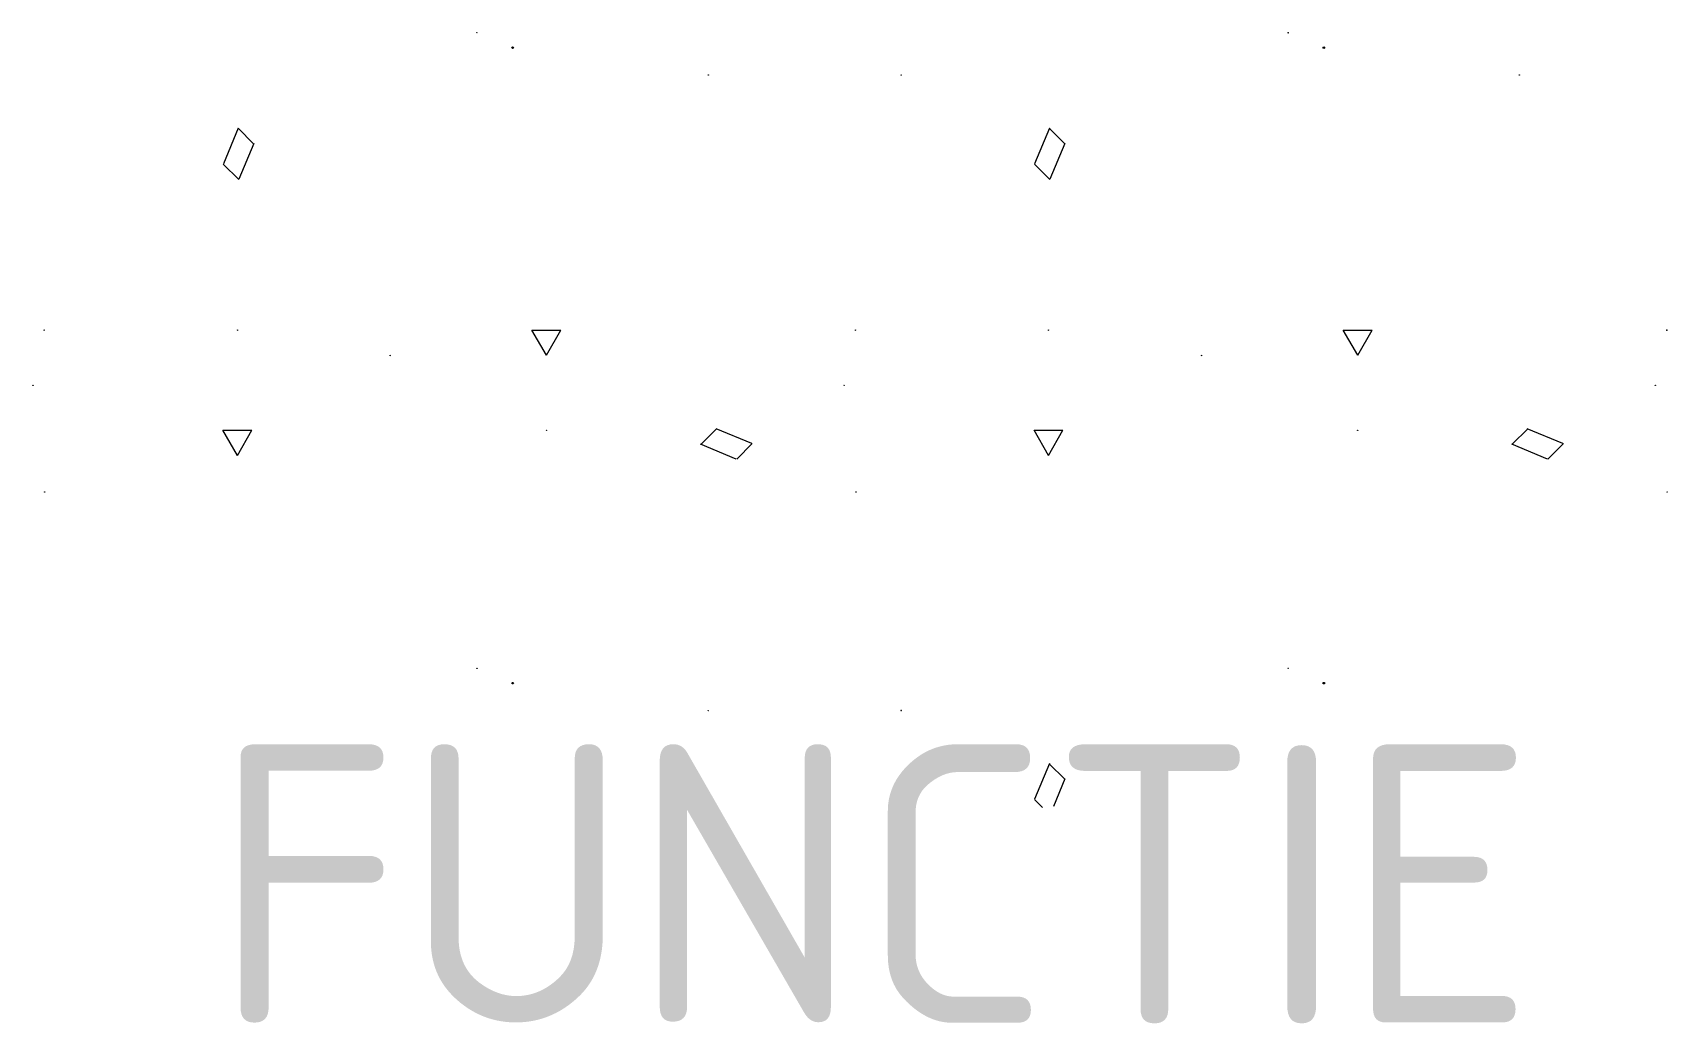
# Model space of a CAD drawing. Extents: x -5.3 to 5.3, y -4.5 to 1.9.
import ezdxf
from ezdxf.enums import TextEntityAlignment as Align

# ---------------------------------------------------------------- set-up
doc = ezdxf.new("R2010")
doc.units = 0
doc.styles.add('NLCS-ISO', font='NLCS-ISO.ttf')

msp = doc.modelspace()

# ---------------------------------------------------------------- linework, layer by layer
for p, q in [((-3.994, 1.308), (-4.09, 1.077)), ((-3.995, 1.306), (-3.895, 1.206)), ((1.254, 1.308), (1.158, 1.077)), ((1.253, 1.306), (1.353, 1.206)), ((-3.894, 1.208), (-3.99, 0.977)), ((1.354, 1.208), (1.258, 0.977)), ((-4.091, 1.075), (-3.991, 0.975)), ((1.157, 1.075), (1.257, 0.975)), ((-2.094, 0), (-1.906, 0)), ((-2, -0.162), (-2.094, 0)), ((-2, -0.162), (-1.906, 0)), ((3.155, 0), (3.342, 0)), ((3.249, -0.162), (3.155, 0)), ((3.249, -0.162), (3.342, 0)), ((-4.094, -0.648), (-3.906, -0.648)), ((-4, -0.81), (-4.094, -0.648)), ((-4, -0.81), (-3.906, -0.648)), ((-1.005, -0.736), (-0.774, -0.832)), ((-1, -0.738), (-0.9, -0.638)), ((-0.905, -0.636), (-0.674, -0.732)), ((-0.769, -0.834), (-0.669, -0.734)), ((1.155, -0.648), (1.342, -0.648)), ((1.249, -0.81), (1.155, -0.648)), ((1.249, -0.81), (1.342, -0.648)), ((4.244, -0.736), (4.475, -0.832)), ((4.249, -0.738), (4.349, -0.638)), ((4.344, -0.636), (4.575, -0.732)), ((4.48, -0.834), (4.58, -0.734)), ((1.254, -2.804), (1.158, -3.035)), ((1.253, -2.806), (1.353, -2.906)), ((1.354, -2.904), (1.281, -3.081)), ((1.157, -3.037), (1.21, -3.089))]:
    msp.add_line(p, q)
for centre, radius in [((-2.45, 1.924), 0.00119), ((2.799, 1.924), 0.00119), ((-2.219, 1.828), 0.00491), ((3.03, 1.828), 0.00491), ((-0.953, 1.651), 0.00119), ((0.295, 1.651), 0.00119), ((4.295, 1.651), 0.00119), ((-5.249, 0), 0.00119), ((-4, 0), 0.00119), ((0, 0), 0.00119), ((1.249, 0), 0.00119), ((5.249, 0), 0.00119), ((-3.011, -0.164), 0.00119), ((2.238, -0.164), 0.00119), ((-5.323, -0.357), 0.00119), ((-0.074, -0.357), 0.00119), ((5.174, -0.357), 0.00119), ((-2, -0.648), 0.00119), ((3.249, -0.648), 0.00119), ((-5.246, -1.047), 0.00119), ((0.002, -1.047), 0.00119), ((5.251, -1.047), 0.00119), ((-2.45, -2.188), 0.00119), ((2.799, -2.188), 0.00119), ((-2.219, -2.284), 0.00491), ((3.03, -2.284), 0.00491), ((-0.953, -2.461), 0.00119), ((0.295, -2.461), 0.00119)]:
    msp.add_circle(centre, radius)

# ---------------------------------------------------------------- texts
at = {"style": 'NLCS-ISO', "flags": 1}
msp.add_attdef('FUNCTIE', text='', height=1.8, dxfattribs=at).set_placement((0.116, -3.585), align=Align.MIDDLE_CENTER)

doc.saveas('drawing.dxf')
